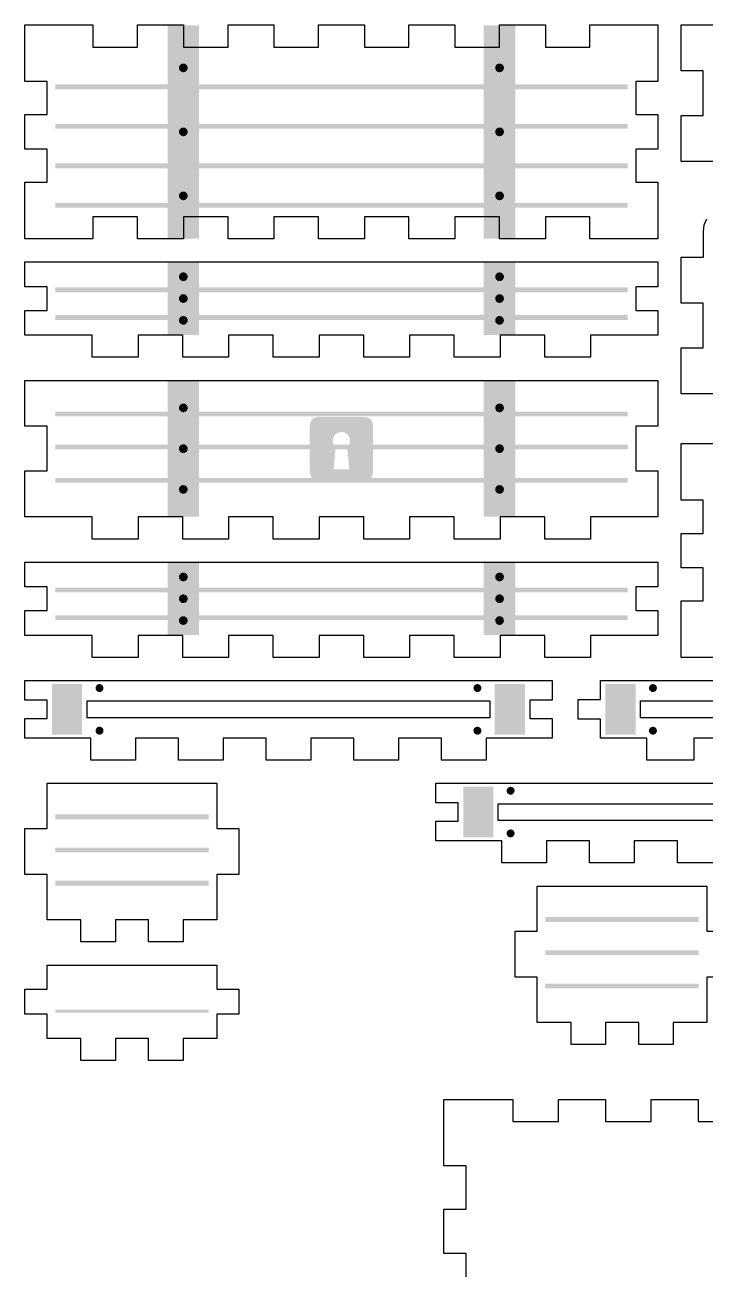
# Model space of a CAD drawing. Header units: millimetres. Extents: x 6 to 441, y 6 to 299.
# Drawn here: x 6 to 92, y 141.6 to 299 of the extents above; entities that cross this region are included whole.
import ezdxf

# ---------------------------------------------------------------- set-up
doc = ezdxf.new("R2010")
doc.units = ezdxf.units.MM
doc.layers.add('CUT', color=1, linetype='Continuous')
doc.layers.add('RASTER', color=7, linetype='Continuous')

msp = doc.modelspace()

# ---------------------------------------------------------------- hatches: boundary and pattern name
at = {"layer": 'RASTER'}
for points in [[(24, 299), (28, 299), (28, 272), (24, 272)], [(64, 299), (68, 299), (68, 272), (64, 272)], [(26.55, 293.6), (26.545, 293.528), (26.531, 293.458), (26.508, 293.39), (26.476, 293.325), (26.436, 293.265), (26.389, 293.211), (26.335, 293.164), (26.275, 293.124), (26.21, 293.092), (26.142, 293.069), (26.072, 293.055), (26, 293.05), (25.928, 293.055), (25.858, 293.069), (25.79, 293.092), (25.725, 293.124), (25.665, 293.164), (25.611, 293.211), (25.564, 293.265), (25.524, 293.325), (25.492, 293.39), (25.469, 293.458), (25.455, 293.528), (25.45, 293.6), (25.455, 293.672), (25.469, 293.742), (25.492, 293.81), (25.524, 293.875), (25.564, 293.935), (25.611, 293.989), (25.665, 294.036), (25.725, 294.076), (25.79, 294.108), (25.858, 294.131), (25.928, 294.145), (26, 294.15), (26.072, 294.145), (26.142, 294.131), (26.21, 294.108), (26.275, 294.076), (26.335, 294.036), (26.389, 293.989), (26.436, 293.935), (26.476, 293.875), (26.508, 293.81), (26.531, 293.742), (26.545, 293.672)], [(66.55, 293.6), (66.545, 293.528), (66.531, 293.458), (66.508, 293.39), (66.476, 293.325), (66.436, 293.265), (66.389, 293.211), (66.335, 293.164), (66.275, 293.124), (66.21, 293.092), (66.142, 293.069), (66.072, 293.055), (66, 293.05), (65.928, 293.055), (65.858, 293.069), (65.79, 293.092), (65.725, 293.124), (65.665, 293.164), (65.611, 293.211), (65.564, 293.265), (65.524, 293.325), (65.492, 293.39), (65.469, 293.458), (65.455, 293.528), (65.45, 293.6), (65.455, 293.672), (65.469, 293.742), (65.492, 293.81), (65.524, 293.875), (65.564, 293.935), (65.611, 293.989), (65.665, 294.036), (65.725, 294.076), (65.79, 294.108), (65.858, 294.131), (65.928, 294.145), (66, 294.15), (66.072, 294.145), (66.142, 294.131), (66.21, 294.108), (66.275, 294.076), (66.335, 294.036), (66.389, 293.989), (66.436, 293.935), (66.476, 293.875), (66.508, 293.81), (66.531, 293.742), (66.545, 293.672)], [(9.8, 291.5), (82.2, 291.5), (82.2, 290.9), (9.8, 290.9)], [(9.8, 286.5), (82.2, 286.5), (82.2, 285.9), (9.8, 285.9)], [(26.55, 285.5), (26.545, 285.428), (26.531, 285.358), (26.508, 285.29), (26.476, 285.225), (26.436, 285.165), (26.389, 285.111), (26.335, 285.064), (26.275, 285.024), (26.21, 284.992), (26.142, 284.969), (26.072, 284.955), (26, 284.95), (25.928, 284.955), (25.858, 284.969), (25.79, 284.992), (25.725, 285.024), (25.665, 285.064), (25.611, 285.111), (25.564, 285.165), (25.524, 285.225), (25.492, 285.29), (25.469, 285.358), (25.455, 285.428), (25.45, 285.5), (25.455, 285.572), (25.469, 285.642), (25.492, 285.71), (25.524, 285.775), (25.564, 285.835), (25.611, 285.889), (25.665, 285.936), (25.725, 285.976), (25.79, 286.008), (25.858, 286.031), (25.928, 286.045), (26, 286.05), (26.072, 286.045), (26.142, 286.031), (26.21, 286.008), (26.275, 285.976), (26.335, 285.936), (26.389, 285.889), (26.436, 285.835), (26.476, 285.775), (26.508, 285.71), (26.531, 285.642), (26.545, 285.572)], [(66.55, 285.5), (66.545, 285.428), (66.531, 285.358), (66.508, 285.29), (66.476, 285.225), (66.436, 285.165), (66.389, 285.111), (66.335, 285.064), (66.275, 285.024), (66.21, 284.992), (66.142, 284.969), (66.072, 284.955), (66, 284.95), (65.928, 284.955), (65.858, 284.969), (65.79, 284.992), (65.725, 285.024), (65.665, 285.064), (65.611, 285.111), (65.564, 285.165), (65.524, 285.225), (65.492, 285.29), (65.469, 285.358), (65.455, 285.428), (65.45, 285.5), (65.455, 285.572), (65.469, 285.642), (65.492, 285.71), (65.524, 285.775), (65.564, 285.835), (65.611, 285.889), (65.665, 285.936), (65.725, 285.976), (65.79, 286.008), (65.858, 286.031), (65.928, 286.045), (66, 286.05), (66.072, 286.045), (66.142, 286.031), (66.21, 286.008), (66.275, 285.976), (66.335, 285.936), (66.389, 285.889), (66.436, 285.835), (66.476, 285.775), (66.508, 285.71), (66.531, 285.642), (66.545, 285.572)], [(9.8, 281.5), (82.2, 281.5), (82.2, 280.9), (9.8, 280.9)], [(26.55, 277.4), (26.545, 277.328), (26.531, 277.258), (26.508, 277.19), (26.476, 277.125), (26.436, 277.065), (26.389, 277.011), (26.335, 276.964), (26.275, 276.924), (26.21, 276.892), (26.142, 276.869), (26.072, 276.855), (26, 276.85), (25.928, 276.855), (25.858, 276.869), (25.79, 276.892), (25.725, 276.924), (25.665, 276.964), (25.611, 277.011), (25.564, 277.065), (25.524, 277.125), (25.492, 277.19), (25.469, 277.258), (25.455, 277.328), (25.45, 277.4), (25.455, 277.472), (25.469, 277.542), (25.492, 277.61), (25.524, 277.675), (25.564, 277.735), (25.611, 277.789), (25.665, 277.836), (25.725, 277.876), (25.79, 277.908), (25.858, 277.931), (25.928, 277.945), (26, 277.95), (26.072, 277.945), (26.142, 277.931), (26.21, 277.908), (26.275, 277.876), (26.335, 277.836), (26.389, 277.789), (26.436, 277.735), (26.476, 277.675), (26.508, 277.61), (26.531, 277.542), (26.545, 277.472)], [(66.55, 277.4), (66.545, 277.328), (66.531, 277.258), (66.508, 277.19), (66.476, 277.125), (66.436, 277.065), (66.389, 277.011), (66.335, 276.964), (66.275, 276.924), (66.21, 276.892), (66.142, 276.869), (66.072, 276.855), (66, 276.85), (65.928, 276.855), (65.858, 276.869), (65.79, 276.892), (65.725, 276.924), (65.665, 276.964), (65.611, 277.011), (65.564, 277.065), (65.524, 277.125), (65.492, 277.19), (65.469, 277.258), (65.455, 277.328), (65.45, 277.4), (65.455, 277.472), (65.469, 277.542), (65.492, 277.61), (65.524, 277.675), (65.564, 277.735), (65.611, 277.789), (65.665, 277.836), (65.725, 277.876), (65.79, 277.908), (65.858, 277.931), (65.928, 277.945), (66, 277.95), (66.072, 277.945), (66.142, 277.931), (66.21, 277.908), (66.275, 277.876), (66.335, 277.836), (66.389, 277.789), (66.436, 277.735), (66.476, 277.675), (66.508, 277.61), (66.531, 277.542), (66.545, 277.472)], [(9.8, 276.5), (82.2, 276.5), (82.2, 275.9), (9.8, 275.9)], [(24, 269), (28, 269), (28, 259.8), (24, 259.8)], [(64, 269), (68, 269), (68, 259.8), (64, 259.8)], [(26.55, 267.16), (26.545, 267.088), (26.531, 267.018), (26.508, 266.95), (26.476, 266.885), (26.436, 266.825), (26.389, 266.771), (26.335, 266.724), (26.275, 266.684), (26.21, 266.652), (26.142, 266.629), (26.072, 266.615), (26, 266.61), (25.928, 266.615), (25.858, 266.629), (25.79, 266.652), (25.725, 266.684), (25.665, 266.724), (25.611, 266.771), (25.564, 266.825), (25.524, 266.885), (25.492, 266.95), (25.469, 267.018), (25.455, 267.088), (25.45, 267.16), (25.455, 267.232), (25.469, 267.302), (25.492, 267.37), (25.524, 267.435), (25.564, 267.495), (25.611, 267.549), (25.665, 267.596), (25.725, 267.636), (25.79, 267.668), (25.858, 267.691), (25.928, 267.705), (26, 267.71), (26.072, 267.705), (26.142, 267.691), (26.21, 267.668), (26.275, 267.636), (26.335, 267.596), (26.389, 267.549), (26.436, 267.495), (26.476, 267.435), (26.508, 267.37), (26.531, 267.302), (26.545, 267.232)], [(66.55, 267.16), (66.545, 267.088), (66.531, 267.018), (66.508, 266.95), (66.476, 266.885), (66.436, 266.825), (66.389, 266.771), (66.335, 266.724), (66.275, 266.684), (66.21, 266.652), (66.142, 266.629), (66.072, 266.615), (66, 266.61), (65.928, 266.615), (65.858, 266.629), (65.79, 266.652), (65.725, 266.684), (65.665, 266.724), (65.611, 266.771), (65.564, 266.825), (65.524, 266.885), (65.492, 266.95), (65.469, 267.018), (65.455, 267.088), (65.45, 267.16), (65.455, 267.232), (65.469, 267.302), (65.492, 267.37), (65.524, 267.435), (65.564, 267.495), (65.611, 267.549), (65.665, 267.596), (65.725, 267.636), (65.79, 267.668), (65.858, 267.691), (65.928, 267.705), (66, 267.71), (66.072, 267.705), (66.142, 267.691), (66.21, 267.668), (66.275, 267.636), (66.335, 267.596), (66.389, 267.549), (66.436, 267.495), (66.476, 267.435), (66.508, 267.37), (66.531, 267.302), (66.545, 267.232)], [(9.8, 265.8), (82.2, 265.8), (82.2, 265.2), (9.8, 265.2)], [(26.55, 264.4), (26.545, 264.328), (26.531, 264.258), (26.508, 264.19), (26.476, 264.125), (26.436, 264.065), (26.389, 264.011), (26.335, 263.964), (26.275, 263.924), (26.21, 263.892), (26.142, 263.869), (26.072, 263.855), (26, 263.85), (25.928, 263.855), (25.858, 263.869), (25.79, 263.892), (25.725, 263.924), (25.665, 263.964), (25.611, 264.011), (25.564, 264.065), (25.524, 264.125), (25.492, 264.19), (25.469, 264.258), (25.455, 264.328), (25.45, 264.4), (25.455, 264.472), (25.469, 264.542), (25.492, 264.61), (25.524, 264.675), (25.564, 264.735), (25.611, 264.789), (25.665, 264.836), (25.725, 264.876), (25.79, 264.908), (25.858, 264.931), (25.928, 264.945), (26, 264.95), (26.072, 264.945), (26.142, 264.931), (26.21, 264.908), (26.275, 264.876), (26.335, 264.836), (26.389, 264.789), (26.436, 264.735), (26.476, 264.675), (26.508, 264.61), (26.531, 264.542), (26.545, 264.472)], [(66.55, 264.4), (66.545, 264.328), (66.531, 264.258), (66.508, 264.19), (66.476, 264.125), (66.436, 264.065), (66.389, 264.011), (66.335, 263.964), (66.275, 263.924), (66.21, 263.892), (66.142, 263.869), (66.072, 263.855), (66, 263.85), (65.928, 263.855), (65.858, 263.869), (65.79, 263.892), (65.725, 263.924), (65.665, 263.964), (65.611, 264.011), (65.564, 264.065), (65.524, 264.125), (65.492, 264.19), (65.469, 264.258), (65.455, 264.328), (65.45, 264.4), (65.455, 264.472), (65.469, 264.542), (65.492, 264.61), (65.524, 264.675), (65.564, 264.735), (65.611, 264.789), (65.665, 264.836), (65.725, 264.876), (65.79, 264.908), (65.858, 264.931), (65.928, 264.945), (66, 264.95), (66.072, 264.945), (66.142, 264.931), (66.21, 264.908), (66.275, 264.876), (66.335, 264.836), (66.389, 264.789), (66.436, 264.735), (66.476, 264.675), (66.508, 264.61), (66.531, 264.542), (66.545, 264.472)], [(9.8, 262.3), (82.2, 262.3), (82.2, 261.7), (9.8, 261.7)], [(26.55, 261.64), (26.545, 261.568), (26.531, 261.498), (26.508, 261.43), (26.476, 261.365), (26.436, 261.305), (26.389, 261.251), (26.335, 261.204), (26.275, 261.164), (26.21, 261.132), (26.142, 261.109), (26.072, 261.095), (26, 261.09), (25.928, 261.095), (25.858, 261.109), (25.79, 261.132), (25.725, 261.164), (25.665, 261.204), (25.611, 261.251), (25.564, 261.305), (25.524, 261.365), (25.492, 261.43), (25.469, 261.498), (25.455, 261.568), (25.45, 261.64), (25.455, 261.712), (25.469, 261.782), (25.492, 261.85), (25.524, 261.915), (25.564, 261.975), (25.611, 262.029), (25.665, 262.076), (25.725, 262.116), (25.79, 262.148), (25.858, 262.171), (25.928, 262.185), (26, 262.19), (26.072, 262.185), (26.142, 262.171), (26.21, 262.148), (26.275, 262.116), (26.335, 262.076), (26.389, 262.029), (26.436, 261.975), (26.476, 261.915), (26.508, 261.85), (26.531, 261.782), (26.545, 261.712)], [(66.55, 261.64), (66.545, 261.568), (66.531, 261.498), (66.508, 261.43), (66.476, 261.365), (66.436, 261.305), (66.389, 261.251), (66.335, 261.204), (66.275, 261.164), (66.21, 261.132), (66.142, 261.109), (66.072, 261.095), (66, 261.09), (65.928, 261.095), (65.858, 261.109), (65.79, 261.132), (65.725, 261.164), (65.665, 261.204), (65.611, 261.251), (65.564, 261.305), (65.524, 261.365), (65.492, 261.43), (65.469, 261.498), (65.455, 261.568), (65.45, 261.64), (65.455, 261.712), (65.469, 261.782), (65.492, 261.85), (65.524, 261.915), (65.564, 261.975), (65.611, 262.029), (65.665, 262.076), (65.725, 262.116), (65.79, 262.148), (65.858, 262.171), (65.928, 262.185), (66, 262.19), (66.072, 262.185), (66.142, 262.171), (66.21, 262.148), (66.275, 262.116), (66.335, 262.076), (66.389, 262.029), (66.436, 261.975), (66.476, 261.915), (66.508, 261.85), (66.531, 261.782), (66.545, 261.712)], [(24, 254), (28, 254), (28, 236.8), (24, 236.8)], [(64, 254), (68, 254), (68, 236.8), (64, 236.8)], [(26.55, 250.56), (26.545, 250.488), (26.531, 250.418), (26.508, 250.35), (26.476, 250.285), (26.436, 250.225), (26.389, 250.171), (26.335, 250.124), (26.275, 250.084), (26.21, 250.052), (26.142, 250.029), (26.072, 250.015), (26, 250.01), (25.928, 250.015), (25.858, 250.029), (25.79, 250.052), (25.725, 250.084), (25.665, 250.124), (25.611, 250.171), (25.564, 250.225), (25.524, 250.285), (25.492, 250.35), (25.469, 250.418), (25.455, 250.488), (25.45, 250.56), (25.455, 250.632), (25.469, 250.702), (25.492, 250.77), (25.524, 250.835), (25.564, 250.895), (25.611, 250.949), (25.665, 250.996), (25.725, 251.036), (25.79, 251.068), (25.858, 251.091), (25.928, 251.105), (26, 251.11), (26.072, 251.105), (26.142, 251.091), (26.21, 251.068), (26.275, 251.036), (26.335, 250.996), (26.389, 250.949), (26.436, 250.895), (26.476, 250.835), (26.508, 250.77), (26.531, 250.702), (26.545, 250.632)], [(66.55, 250.56), (66.545, 250.488), (66.531, 250.418), (66.508, 250.35), (66.476, 250.285), (66.436, 250.225), (66.389, 250.171), (66.335, 250.124), (66.275, 250.084), (66.21, 250.052), (66.142, 250.029), (66.072, 250.015), (66, 250.01), (65.928, 250.015), (65.858, 250.029), (65.79, 250.052), (65.725, 250.084), (65.665, 250.124), (65.611, 250.171), (65.564, 250.225), (65.524, 250.285), (65.492, 250.35), (65.469, 250.418), (65.455, 250.488), (65.45, 250.56), (65.455, 250.632), (65.469, 250.702), (65.492, 250.77), (65.524, 250.835), (65.564, 250.895), (65.611, 250.949), (65.665, 250.996), (65.725, 251.036), (65.79, 251.068), (65.858, 251.091), (65.928, 251.105), (66, 251.11), (66.072, 251.105), (66.142, 251.091), (66.21, 251.068), (66.275, 251.036), (66.335, 250.996), (66.389, 250.949), (66.436, 250.895), (66.476, 250.835), (66.508, 250.77), (66.531, 250.702), (66.545, 250.632)], [(9.8, 250.1), (82.2, 250.1), (82.2, 249.5), (9.8, 249.5)], [(9.8, 245.9), (82.2, 245.9), (82.2, 245.3), (9.8, 245.3)], [(26.55, 245.4), (26.545, 245.328), (26.531, 245.258), (26.508, 245.19), (26.476, 245.125), (26.436, 245.065), (26.389, 245.011), (26.335, 244.964), (26.275, 244.924), (26.21, 244.892), (26.142, 244.869), (26.072, 244.855), (26, 244.85), (25.928, 244.855), (25.858, 244.869), (25.79, 244.892), (25.725, 244.924), (25.665, 244.964), (25.611, 245.011), (25.564, 245.065), (25.524, 245.125), (25.492, 245.19), (25.469, 245.258), (25.455, 245.328), (25.45, 245.4), (25.455, 245.472), (25.469, 245.542), (25.492, 245.61), (25.524, 245.675), (25.564, 245.735), (25.611, 245.789), (25.665, 245.836), (25.725, 245.876), (25.79, 245.908), (25.858, 245.931), (25.928, 245.945), (26, 245.95), (26.072, 245.945), (26.142, 245.931), (26.21, 245.908), (26.275, 245.876), (26.335, 245.836), (26.389, 245.789), (26.436, 245.735), (26.476, 245.675), (26.508, 245.61), (26.531, 245.542), (26.545, 245.472)], [(66.55, 245.4), (66.545, 245.328), (66.531, 245.258), (66.508, 245.19), (66.476, 245.125), (66.436, 245.065), (66.389, 245.011), (66.335, 244.964), (66.275, 244.924), (66.21, 244.892), (66.142, 244.869), (66.072, 244.855), (66, 244.85), (65.928, 244.855), (65.858, 244.869), (65.79, 244.892), (65.725, 244.924), (65.665, 244.964), (65.611, 245.011), (65.564, 245.065), (65.524, 245.125), (65.492, 245.19), (65.469, 245.258), (65.455, 245.328), (65.45, 245.4), (65.455, 245.472), (65.469, 245.542), (65.492, 245.61), (65.524, 245.675), (65.564, 245.735), (65.611, 245.789), (65.665, 245.836), (65.725, 245.876), (65.79, 245.908), (65.858, 245.931), (65.928, 245.945), (66, 245.95), (66.072, 245.945), (66.142, 245.931), (66.21, 245.908), (66.275, 245.876), (66.335, 245.836), (66.389, 245.789), (66.436, 245.735), (66.476, 245.675), (66.508, 245.61), (66.531, 245.542), (66.545, 245.472)], [(9.8, 241.7), (82.2, 241.7), (82.2, 241.1), (9.8, 241.1)], [(26.55, 240.24), (26.545, 240.168), (26.531, 240.098), (26.508, 240.03), (26.476, 239.965), (26.436, 239.905), (26.389, 239.851), (26.335, 239.804), (26.275, 239.764), (26.21, 239.732), (26.142, 239.709), (26.072, 239.695), (26, 239.69), (25.928, 239.695), (25.858, 239.709), (25.79, 239.732), (25.725, 239.764), (25.665, 239.804), (25.611, 239.851), (25.564, 239.905), (25.524, 239.965), (25.492, 240.03), (25.469, 240.098), (25.455, 240.168), (25.45, 240.24), (25.455, 240.312), (25.469, 240.382), (25.492, 240.45), (25.524, 240.515), (25.564, 240.575), (25.611, 240.629), (25.665, 240.676), (25.725, 240.716), (25.79, 240.748), (25.858, 240.771), (25.928, 240.785), (26, 240.79), (26.072, 240.785), (26.142, 240.771), (26.21, 240.748), (26.275, 240.716), (26.335, 240.676), (26.389, 240.629), (26.436, 240.575), (26.476, 240.515), (26.508, 240.45), (26.531, 240.382), (26.545, 240.312)], [(66.55, 240.24), (66.545, 240.168), (66.531, 240.098), (66.508, 240.03), (66.476, 239.965), (66.436, 239.905), (66.389, 239.851), (66.335, 239.804), (66.275, 239.764), (66.21, 239.732), (66.142, 239.709), (66.072, 239.695), (66, 239.69), (65.928, 239.695), (65.858, 239.709), (65.79, 239.732), (65.725, 239.764), (65.665, 239.804), (65.611, 239.851), (65.564, 239.905), (65.524, 239.965), (65.492, 240.03), (65.469, 240.098), (65.455, 240.168), (65.45, 240.24), (65.455, 240.312), (65.469, 240.382), (65.492, 240.45), (65.524, 240.515), (65.564, 240.575), (65.611, 240.629), (65.665, 240.676), (65.725, 240.716), (65.79, 240.748), (65.858, 240.771), (65.928, 240.785), (66, 240.79), (66.072, 240.785), (66.142, 240.771), (66.21, 240.748), (66.275, 240.716), (66.335, 240.676), (66.389, 240.629), (66.436, 240.575), (66.476, 240.515), (66.508, 240.45), (66.531, 240.382), (66.545, 240.312)], [(24, 231), (28, 231), (28, 221.8), (24, 221.8)], [(64, 231), (68, 231), (68, 221.8), (64, 221.8)], [(26.55, 229.16), (26.545, 229.088), (26.531, 229.018), (26.508, 228.95), (26.476, 228.885), (26.436, 228.825), (26.389, 228.771), (26.335, 228.724), (26.275, 228.684), (26.21, 228.652), (26.142, 228.629), (26.072, 228.615), (26, 228.61), (25.928, 228.615), (25.858, 228.629), (25.79, 228.652), (25.725, 228.684), (25.665, 228.724), (25.611, 228.771), (25.564, 228.825), (25.524, 228.885), (25.492, 228.95), (25.469, 229.018), (25.455, 229.088), (25.45, 229.16), (25.455, 229.232), (25.469, 229.302), (25.492, 229.37), (25.524, 229.435), (25.564, 229.495), (25.611, 229.549), (25.665, 229.596), (25.725, 229.636), (25.79, 229.668), (25.858, 229.691), (25.928, 229.705), (26, 229.71), (26.072, 229.705), (26.142, 229.691), (26.21, 229.668), (26.275, 229.636), (26.335, 229.596), (26.389, 229.549), (26.436, 229.495), (26.476, 229.435), (26.508, 229.37), (26.531, 229.302), (26.545, 229.232)], [(66.55, 229.16), (66.545, 229.088), (66.531, 229.018), (66.508, 228.95), (66.476, 228.885), (66.436, 228.825), (66.389, 228.771), (66.335, 228.724), (66.275, 228.684), (66.21, 228.652), (66.142, 228.629), (66.072, 228.615), (66, 228.61), (65.928, 228.615), (65.858, 228.629), (65.79, 228.652), (65.725, 228.684), (65.665, 228.724), (65.611, 228.771), (65.564, 228.825), (65.524, 228.885), (65.492, 228.95), (65.469, 229.018), (65.455, 229.088), (65.45, 229.16), (65.455, 229.232), (65.469, 229.302), (65.492, 229.37), (65.524, 229.435), (65.564, 229.495), (65.611, 229.549), (65.665, 229.596), (65.725, 229.636), (65.79, 229.668), (65.858, 229.691), (65.928, 229.705), (66, 229.71), (66.072, 229.705), (66.142, 229.691), (66.21, 229.668), (66.275, 229.636), (66.335, 229.596), (66.389, 229.549), (66.436, 229.495), (66.476, 229.435), (66.508, 229.37), (66.531, 229.302), (66.545, 229.232)], [(9.8, 227.8), (82.2, 227.8), (82.2, 227.2), (9.8, 227.2)], [(26.55, 226.4), (26.545, 226.328), (26.531, 226.258), (26.508, 226.19), (26.476, 226.125), (26.436, 226.065), (26.389, 226.011), (26.335, 225.964), (26.275, 225.924), (26.21, 225.892), (26.142, 225.869), (26.072, 225.855), (26, 225.85), (25.928, 225.855), (25.858, 225.869), (25.79, 225.892), (25.725, 225.924), (25.665, 225.964), (25.611, 226.011), (25.564, 226.065), (25.524, 226.125), (25.492, 226.19), (25.469, 226.258), (25.455, 226.328), (25.45, 226.4), (25.455, 226.472), (25.469, 226.542), (25.492, 226.61), (25.524, 226.675), (25.564, 226.735), (25.611, 226.789), (25.665, 226.836), (25.725, 226.876), (25.79, 226.908), (25.858, 226.931), (25.928, 226.945), (26, 226.95), (26.072, 226.945), (26.142, 226.931), (26.21, 226.908), (26.275, 226.876), (26.335, 226.836), (26.389, 226.789), (26.436, 226.735), (26.476, 226.675), (26.508, 226.61), (26.531, 226.542), (26.545, 226.472)], [(66.55, 226.4), (66.545, 226.328), (66.531, 226.258), (66.508, 226.19), (66.476, 226.125), (66.436, 226.065), (66.389, 226.011), (66.335, 225.964), (66.275, 225.924), (66.21, 225.892), (66.142, 225.869), (66.072, 225.855), (66, 225.85), (65.928, 225.855), (65.858, 225.869), (65.79, 225.892), (65.725, 225.924), (65.665, 225.964), (65.611, 226.011), (65.564, 226.065), (65.524, 226.125), (65.492, 226.19), (65.469, 226.258), (65.455, 226.328), (65.45, 226.4), (65.455, 226.472), (65.469, 226.542), (65.492, 226.61), (65.524, 226.675), (65.564, 226.735), (65.611, 226.789), (65.665, 226.836), (65.725, 226.876), (65.79, 226.908), (65.858, 226.931), (65.928, 226.945), (66, 226.95), (66.072, 226.945), (66.142, 226.931), (66.21, 226.908), (66.275, 226.876), (66.335, 226.836), (66.389, 226.789), (66.436, 226.735), (66.476, 226.675), (66.508, 226.61), (66.531, 226.542), (66.545, 226.472)], [(9.8, 224.3), (82.2, 224.3), (82.2, 223.7), (9.8, 223.7)], [(26.55, 223.64), (26.545, 223.568), (26.531, 223.498), (26.508, 223.43), (26.476, 223.365), (26.436, 223.305), (26.389, 223.251), (26.335, 223.204), (26.275, 223.164), (26.21, 223.132), (26.142, 223.109), (26.072, 223.095), (26, 223.09), (25.928, 223.095), (25.858, 223.109), (25.79, 223.132), (25.725, 223.164), (25.665, 223.204), (25.611, 223.251), (25.564, 223.305), (25.524, 223.365), (25.492, 223.43), (25.469, 223.498), (25.455, 223.568), (25.45, 223.64), (25.455, 223.712), (25.469, 223.782), (25.492, 223.85), (25.524, 223.915), (25.564, 223.975), (25.611, 224.029), (25.665, 224.076), (25.725, 224.116), (25.79, 224.148), (25.858, 224.171), (25.928, 224.185), (26, 224.19), (26.072, 224.185), (26.142, 224.171), (26.21, 224.148), (26.275, 224.116), (26.335, 224.076), (26.389, 224.029), (26.436, 223.975), (26.476, 223.915), (26.508, 223.85), (26.531, 223.782), (26.545, 223.712)], [(66.55, 223.64), (66.545, 223.568), (66.531, 223.498), (66.508, 223.43), (66.476, 223.365), (66.436, 223.305), (66.389, 223.251), (66.335, 223.204), (66.275, 223.164), (66.21, 223.132), (66.142, 223.109), (66.072, 223.095), (66, 223.09), (65.928, 223.095), (65.858, 223.109), (65.79, 223.132), (65.725, 223.164), (65.665, 223.204), (65.611, 223.251), (65.564, 223.305), (65.524, 223.365), (65.492, 223.43), (65.469, 223.498), (65.455, 223.568), (65.45, 223.64), (65.455, 223.712), (65.469, 223.782), (65.492, 223.85), (65.524, 223.915), (65.564, 223.975), (65.611, 224.029), (65.665, 224.076), (65.725, 224.116), (65.79, 224.148), (65.858, 224.171), (65.928, 224.185), (66, 224.19), (66.072, 224.185), (66.142, 224.171), (66.21, 224.148), (66.275, 224.116), (66.335, 224.076), (66.389, 224.029), (66.436, 223.975), (66.476, 223.915), (66.508, 223.85), (66.531, 223.782), (66.545, 223.712)], [(9.4, 215.6), (13.2, 215.6), (13.2, 209.2), (9.4, 209.2)], [(15.9, 215.1), (15.896, 215.035), (15.883, 214.971), (15.862, 214.909), (15.833, 214.85), (15.797, 214.796), (15.754, 214.746), (15.704, 214.703), (15.65, 214.667), (15.591, 214.638), (15.529, 214.617), (15.465, 214.604), (15.4, 214.6), (15.335, 214.604), (15.271, 214.617), (15.209, 214.638), (15.15, 214.667), (15.096, 214.703), (15.046, 214.746), (15.003, 214.796), (14.967, 214.85), (14.938, 214.909), (14.917, 214.971), (14.904, 215.035), (14.9, 215.1), (14.904, 215.165), (14.917, 215.229), (14.938, 215.291), (14.967, 215.35), (15.003, 215.404), (15.046, 215.454), (15.096, 215.497), (15.15, 215.533), (15.209, 215.562), (15.271, 215.583), (15.335, 215.596), (15.4, 215.6), (15.465, 215.596), (15.529, 215.583), (15.591, 215.562), (15.65, 215.533), (15.704, 215.497), (15.754, 215.454), (15.797, 215.404), (15.833, 215.35), (15.862, 215.291), (15.883, 215.229), (15.896, 215.165)], [(63.701, 215.1), (63.697, 215.035), (63.684, 214.971), (63.663, 214.909), (63.634, 214.85), (63.598, 214.796), (63.555, 214.746), (63.505, 214.703), (63.451, 214.667), (63.392, 214.638), (63.33, 214.617), (63.266, 214.604), (63.201, 214.6), (63.136, 214.604), (63.072, 214.617), (63.01, 214.638), (62.951, 214.667), (62.897, 214.703), (62.847, 214.746), (62.804, 214.796), (62.768, 214.85), (62.739, 214.909), (62.718, 214.971), (62.705, 215.035), (62.701, 215.1), (62.705, 215.165), (62.718, 215.229), (62.739, 215.291), (62.768, 215.35), (62.804, 215.404), (62.847, 215.454), (62.897, 215.497), (62.951, 215.533), (63.01, 215.562), (63.072, 215.583), (63.136, 215.596), (63.201, 215.6), (63.266, 215.596), (63.33, 215.583), (63.392, 215.562), (63.451, 215.533), (63.505, 215.497), (63.555, 215.454), (63.598, 215.404), (63.634, 215.35), (63.663, 215.291), (63.684, 215.229), (63.697, 215.165)], [(65.401, 215.6), (69.201, 215.6), (69.201, 209.2), (65.401, 209.2)], [(79.4, 215.6), (83.2, 215.6), (83.2, 209.2), (79.4, 209.2)], [(85.9, 215.1), (85.896, 215.035), (85.883, 214.971), (85.862, 214.909), (85.833, 214.85), (85.797, 214.796), (85.754, 214.746), (85.704, 214.703), (85.65, 214.667), (85.591, 214.638), (85.529, 214.617), (85.465, 214.604), (85.4, 214.6), (85.335, 214.604), (85.271, 214.617), (85.209, 214.638), (85.15, 214.667), (85.096, 214.703), (85.046, 214.746), (85.003, 214.796), (84.967, 214.85), (84.938, 214.909), (84.917, 214.971), (84.904, 215.035), (84.9, 215.1), (84.904, 215.165), (84.917, 215.229), (84.938, 215.291), (84.967, 215.35), (85.003, 215.404), (85.046, 215.454), (85.096, 215.497), (85.15, 215.533), (85.209, 215.562), (85.271, 215.583), (85.335, 215.596), (85.4, 215.6), (85.465, 215.596), (85.529, 215.583), (85.591, 215.562), (85.65, 215.533), (85.704, 215.497), (85.754, 215.454), (85.797, 215.404), (85.833, 215.35), (85.862, 215.291), (85.883, 215.229), (85.896, 215.165)], [(15.9, 209.7), (15.896, 209.635), (15.883, 209.571), (15.862, 209.509), (15.833, 209.45), (15.797, 209.396), (15.754, 209.346), (15.704, 209.303), (15.65, 209.267), (15.591, 209.238), (15.529, 209.217), (15.465, 209.204), (15.4, 209.2), (15.335, 209.204), (15.271, 209.217), (15.209, 209.238), (15.15, 209.267), (15.096, 209.303), (15.046, 209.346), (15.003, 209.396), (14.967, 209.45), (14.938, 209.509), (14.917, 209.571), (14.904, 209.635), (14.9, 209.7), (14.904, 209.765), (14.917, 209.829), (14.938, 209.891), (14.967, 209.95), (15.003, 210.004), (15.046, 210.054), (15.096, 210.097), (15.15, 210.133), (15.209, 210.162), (15.271, 210.183), (15.335, 210.196), (15.4, 210.2), (15.465, 210.196), (15.529, 210.183), (15.591, 210.162), (15.65, 210.133), (15.704, 210.097), (15.754, 210.054), (15.797, 210.004), (15.833, 209.95), (15.862, 209.891), (15.883, 209.829), (15.896, 209.765)], [(63.701, 209.7), (63.697, 209.635), (63.684, 209.571), (63.663, 209.509), (63.634, 209.45), (63.598, 209.396), (63.555, 209.346), (63.505, 209.303), (63.451, 209.267), (63.392, 209.238), (63.33, 209.217), (63.266, 209.204), (63.201, 209.2), (63.136, 209.204), (63.072, 209.217), (63.01, 209.238), (62.951, 209.267), (62.897, 209.303), (62.847, 209.346), (62.804, 209.396), (62.768, 209.45), (62.739, 209.509), (62.718, 209.571), (62.705, 209.635), (62.701, 209.7), (62.705, 209.765), (62.718, 209.829), (62.739, 209.891), (62.768, 209.95), (62.804, 210.004), (62.847, 210.054), (62.897, 210.097), (62.951, 210.133), (63.01, 210.162), (63.072, 210.183), (63.136, 210.196), (63.201, 210.2), (63.266, 210.196), (63.33, 210.183), (63.392, 210.162), (63.451, 210.133), (63.505, 210.097), (63.555, 210.054), (63.598, 210.004), (63.634, 209.95), (63.663, 209.891), (63.684, 209.829), (63.697, 209.765)], [(85.9, 209.7), (85.896, 209.635), (85.883, 209.571), (85.862, 209.509), (85.833, 209.45), (85.797, 209.396), (85.754, 209.346), (85.704, 209.303), (85.65, 209.267), (85.591, 209.238), (85.529, 209.217), (85.465, 209.204), (85.4, 209.2), (85.335, 209.204), (85.271, 209.217), (85.209, 209.238), (85.15, 209.267), (85.096, 209.303), (85.046, 209.346), (85.003, 209.396), (84.967, 209.45), (84.938, 209.509), (84.917, 209.571), (84.904, 209.635), (84.9, 209.7), (84.904, 209.765), (84.917, 209.829), (84.938, 209.891), (84.967, 209.95), (85.003, 210.004), (85.046, 210.054), (85.096, 210.097), (85.15, 210.133), (85.209, 210.162), (85.271, 210.183), (85.335, 210.196), (85.4, 210.2), (85.465, 210.196), (85.529, 210.183), (85.591, 210.162), (85.65, 210.133), (85.704, 210.097), (85.754, 210.054), (85.797, 210.004), (85.833, 209.95), (85.862, 209.891), (85.883, 209.829), (85.896, 209.765)], [(61.4, 202.6), (65.2, 202.6), (65.2, 196.2), (61.4, 196.2)], [(67.9, 202.1), (67.896, 202.035), (67.883, 201.971), (67.862, 201.909), (67.833, 201.85), (67.797, 201.796), (67.754, 201.746), (67.704, 201.703), (67.65, 201.667), (67.591, 201.638), (67.529, 201.617), (67.465, 201.604), (67.4, 201.6), (67.335, 201.604), (67.271, 201.617), (67.209, 201.638), (67.15, 201.667), (67.096, 201.703), (67.046, 201.746), (67.003, 201.796), (66.967, 201.85), (66.938, 201.909), (66.917, 201.971), (66.904, 202.035), (66.9, 202.1), (66.904, 202.165), (66.917, 202.229), (66.938, 202.291), (66.967, 202.35), (67.003, 202.404), (67.046, 202.454), (67.096, 202.497), (67.15, 202.533), (67.209, 202.562), (67.271, 202.583), (67.335, 202.596), (67.4, 202.6), (67.465, 202.596), (67.529, 202.583), (67.591, 202.562), (67.65, 202.533), (67.704, 202.497), (67.754, 202.454), (67.797, 202.404), (67.833, 202.35), (67.862, 202.291), (67.883, 202.229), (67.896, 202.165)], [(9.8, 199.1), (29.2, 199.1), (29.2, 198.5), (9.8, 198.5)], [(67.9, 196.7), (67.896, 196.635), (67.883, 196.571), (67.862, 196.509), (67.833, 196.45), (67.797, 196.396), (67.754, 196.346), (67.704, 196.303), (67.65, 196.267), (67.591, 196.238), (67.529, 196.217), (67.465, 196.204), (67.4, 196.2), (67.335, 196.204), (67.271, 196.217), (67.209, 196.238), (67.15, 196.267), (67.096, 196.303), (67.046, 196.346), (67.003, 196.396), (66.967, 196.45), (66.938, 196.509), (66.917, 196.571), (66.904, 196.635), (66.9, 196.7), (66.904, 196.765), (66.917, 196.829), (66.938, 196.891), (66.967, 196.95), (67.003, 197.004), (67.046, 197.054), (67.096, 197.097), (67.15, 197.133), (67.209, 197.162), (67.271, 197.183), (67.335, 197.196), (67.4, 197.2), (67.465, 197.196), (67.529, 197.183), (67.591, 197.162), (67.65, 197.133), (67.704, 197.097), (67.754, 197.054), (67.797, 197.004), (67.833, 196.95), (67.862, 196.891), (67.883, 196.829), (67.896, 196.765)], [(9.8, 194.9), (29.2, 194.9), (29.2, 194.3), (9.8, 194.3)], [(9.8, 190.7), (29.2, 190.7), (29.2, 190.1), (9.8, 190.1)], [(71.8, 186.1), (91.2, 186.1), (91.2, 185.5), (71.8, 185.5)], [(71.8, 181.9), (91.2, 181.9), (91.2, 181.3), (71.8, 181.3)], [(71.8, 177.7), (91.2, 177.7), (91.2, 177.1), (71.8, 177.1)], [(9.8, 174.4), (29.2, 174.4), (29.2, 174), (9.8, 174)]]:
    msp.add_hatch(color=7, dxfattribs=at).paths.add_polyline_path(points)
h = msp.add_hatch(color=7, dxfattribs=at)
h.paths.add_polyline_path([(42, 248.2), (42.019, 248.481), (42.075, 248.725), (42.169, 248.931), (42.3, 249.1), (42.469, 249.231), (42.675, 249.325), (42.919, 249.381), (43.2, 249.4), (48.8, 249.4), (49.081, 249.381), (49.325, 249.325), (49.531, 249.231), (49.7, 249.1), (49.831, 248.931), (49.925, 248.725), (49.981, 248.481), (50, 248.2), (50, 242.6), (49.981, 242.319), (49.925, 242.075), (49.831, 241.869), (49.7, 241.7), (49.531, 241.569), (49.325, 241.475), (49.081, 241.419), (48.8, 241.4), (43.2, 241.4), (42.919, 241.419), (42.675, 241.475), (42.469, 241.569), (42.3, 241.7), (42.169, 241.869), (42.075, 242.075), (42.019, 242.319), (42, 242.6)])
h.paths.add_polyline_path([(47.1, 246.4), (47.091, 246.256), (47.063, 246.115), (47.016, 245.979), (46.953, 245.85), (46.873, 245.73), (46.778, 245.622), (46.67, 245.527), (46.55, 245.447), (46.421, 245.384), (46.285, 245.337), (46.144, 245.309), (46, 245.3), (45.856, 245.309), (45.715, 245.337), (45.579, 245.384), (45.45, 245.447), (45.33, 245.527), (45.222, 245.622), (45.127, 245.73), (45.047, 245.85), (44.984, 245.979), (44.937, 246.115), (44.909, 246.256), (44.9, 246.4), (44.909, 246.544), (44.937, 246.685), (44.984, 246.821), (45.047, 246.95), (45.127, 247.07), (45.222, 247.178), (45.33, 247.273), (45.45, 247.353), (45.579, 247.416), (45.715, 247.463), (45.856, 247.491), (46, 247.5), (46.144, 247.491), (46.285, 247.463), (46.421, 247.416), (46.55, 247.353), (46.67, 247.273), (46.778, 247.178), (46.873, 247.07), (46.953, 246.95), (47.016, 246.821), (47.063, 246.685), (47.091, 246.544)], flags=0)
h.paths.add_polyline_path([(45.3, 245.8), (45, 242.8), (47, 242.8), (46.7, 245.8), (45.3, 245.8)], flags=0)

# ---------------------------------------------------------------- linework, layer by layer
at = {"layer": 'CUT'}
for points in [[(5.96, 299.04), (8.8, 299.04), (14.563, 299.04), (14.563, 296.24), (20.206, 296.24), (20.206, 299.04), (26.009, 299.04), (26.009, 296.24), (31.652, 296.24), (31.652, 299.04), (37.455, 299.04), (37.455, 296.24), (43.098, 296.24), (43.098, 299.04), (48.902, 299.04), (48.902, 296.24), (54.545, 296.24), (54.545, 299.04), (60.348, 299.04), (60.348, 296.24), (65.991, 296.24), (65.991, 299.04), (71.794, 299.04), (71.794, 296.24), (77.437, 296.24), (77.437, 299.04), (83.2, 299.04), (86.04, 299.04), (86.04, 296.2), (86.04, 291.88), (83.24, 291.88), (83.24, 287.68), (86.04, 287.68), (86.04, 283.32), (83.24, 283.32), (83.24, 279.12), (86.04, 279.12), (86.04, 274.8), (86.04, 271.96), (83.2, 271.96), (77.437, 271.96), (77.437, 274.76), (71.794, 274.76), (71.794, 271.96), (65.991, 271.96), (65.991, 274.76), (60.348, 274.76), (60.348, 271.96), (54.545, 271.96), (54.545, 274.76), (48.902, 274.76), (48.902, 271.96), (43.098, 271.96), (43.098, 274.76), (37.455, 274.76), (37.455, 271.96), (31.652, 271.96), (31.652, 274.76), (26.009, 274.76), (26.009, 271.96), (20.206, 271.96), (20.206, 274.76), (14.563, 274.76), (14.563, 271.96), (8.8, 271.96), (5.96, 271.96), (5.96, 274.8), (5.96, 279.12), (8.76, 279.12), (8.76, 283.32), (5.96, 283.32), (5.96, 287.68), (8.76, 287.68), (8.76, 291.88), (5.96, 291.88), (5.96, 296.2)], [(8.8, 269.04), (83.2, 269.04), (86.04, 269.04), (86.04, 265.893), (83.24, 265.893), (83.24, 262.907), (86.04, 262.907), (86.04, 259.76), (83.2, 259.76), (77.517, 259.76), (77.517, 256.96), (71.714, 256.96), (71.714, 259.76), (66.071, 259.76), (66.071, 256.96), (60.268, 256.96), (60.268, 259.76), (54.625, 259.76), (54.625, 256.96), (48.822, 256.96), (48.822, 259.76), (43.178, 259.76), (43.178, 256.96), (37.375, 256.96), (37.375, 259.76), (31.732, 259.76), (31.732, 256.96), (25.929, 256.96), (25.929, 259.76), (20.286, 259.76), (20.286, 256.96), (14.483, 256.96), (14.483, 259.76), (8.8, 259.76), (5.96, 259.76), (5.96, 262.907), (8.76, 262.907), (8.76, 265.893), (5.96, 265.893), (5.96, 269.04)], [(8.8, 254.04), (83.2, 254.04), (86.04, 254.04), (86.04, 248.227), (83.24, 248.227), (83.24, 242.573), (86.04, 242.573), (86.04, 236.76), (83.2, 236.76), (77.517, 236.76), (77.517, 233.96), (71.714, 233.96), (71.714, 236.76), (66.071, 236.76), (66.071, 233.96), (60.268, 233.96), (60.268, 236.76), (54.625, 236.76), (54.625, 233.96), (48.822, 233.96), (48.822, 236.76), (43.178, 236.76), (43.178, 233.96), (37.375, 233.96), (37.375, 236.76), (31.732, 236.76), (31.732, 233.96), (25.929, 233.96), (25.929, 236.76), (20.286, 236.76), (20.286, 233.96), (14.483, 233.96), (14.483, 236.76), (8.8, 236.76), (5.96, 236.76), (5.96, 242.573), (8.76, 242.573), (8.76, 248.227), (5.96, 248.227), (5.96, 254.04)], [(8.8, 231.04), (83.2, 231.04), (86.04, 231.04), (86.04, 227.893), (83.24, 227.893), (83.24, 224.907), (86.04, 224.907), (86.04, 221.76), (83.2, 221.76), (77.517, 221.76), (77.517, 218.96), (71.714, 218.96), (71.714, 221.76), (66.071, 221.76), (66.071, 218.96), (60.268, 218.96), (60.268, 221.76), (54.625, 221.76), (54.625, 218.96), (48.822, 218.96), (48.822, 221.76), (43.178, 221.76), (43.178, 218.96), (37.375, 218.96), (37.375, 221.76), (31.732, 221.76), (31.732, 218.96), (25.929, 218.96), (25.929, 221.76), (20.286, 221.76), (20.286, 218.96), (14.483, 218.96), (14.483, 221.76), (8.8, 221.76), (5.96, 221.76), (5.96, 224.907), (8.76, 224.907), (8.76, 227.893), (5.96, 227.893), (5.96, 231.04)], [(8.8, 216.04), (69.801, 216.04), (72.641, 216.04), (72.641, 213.56), (69.841, 213.56), (69.841, 211.24), (72.641, 211.24), (72.641, 208.76), (69.801, 208.76), (64.295, 208.76), (64.295, 205.96), (58.67, 205.96), (58.67, 208.76), (53.204, 208.76), (53.204, 205.96), (47.579, 205.96), (47.579, 208.76), (42.113, 208.76), (42.113, 205.96), (36.488, 205.96), (36.488, 208.76), (31.022, 208.76), (31.022, 205.96), (25.397, 205.96), (25.397, 208.76), (19.931, 208.76), (19.931, 205.96), (14.306, 205.96), (14.306, 208.76), (8.8, 208.76), (5.96, 208.76), (5.96, 211.24), (8.76, 211.24), (8.76, 213.56), (5.96, 213.56), (5.96, 216.04)], [(78.76, 216.04), (119.841, 216.04), (119.841, 213.64), (122.641, 213.64), (122.641, 211.16), (119.841, 211.16), (119.841, 208.76), (113.984, 208.76), (113.984, 205.96), (108.046, 205.96), (108.046, 208.76), (102.269, 208.76), (102.269, 205.96), (96.332, 205.96), (96.332, 208.76), (90.555, 208.76), (90.555, 205.96), (84.617, 205.96), (84.617, 208.76), (78.76, 208.76), (78.76, 211.16), (75.96, 211.16), (75.96, 213.64), (78.76, 213.64)], [(13.84, 213.46), (64.761, 213.46), (64.761, 211.34), (13.84, 211.34)], [(83.84, 213.46), (114.761, 213.46), (114.761, 211.34), (83.84, 211.34)], [(8.76, 203.04), (30.24, 203.04), (30.24, 197.307), (33.04, 197.307), (33.04, 191.493), (30.24, 191.493), (30.24, 185.76), (25.96, 185.76), (25.96, 182.96), (21.6, 182.96), (21.6, 185.76), (17.4, 185.76), (17.4, 182.96), (13.04, 182.96), (13.04, 185.76), (8.76, 185.76), (8.76, 191.493), (5.96, 191.493), (5.96, 197.307), (8.76, 197.307)], [(65.84, 200.46), (116.761, 200.46), (116.761, 198.34), (65.84, 198.34)], [(70.76, 190.04), (92.24, 190.04), (92.24, 184.307), (95.04, 184.307), (95.04, 178.493), (92.24, 178.493), (92.24, 172.76), (87.96, 172.76), (87.96, 169.96), (83.6, 169.96), (83.6, 172.76), (79.4, 172.76), (79.4, 169.96), (75.04, 169.96), (75.04, 172.76), (70.76, 172.76), (70.76, 178.493), (67.96, 178.493), (67.96, 184.307), (70.76, 184.307)], [(8.76, 180.04), (30.24, 180.04), (30.24, 176.973), (33.04, 176.973), (33.04, 173.827), (30.24, 173.827), (30.24, 170.76), (25.96, 170.76), (25.96, 167.96), (21.6, 167.96), (21.6, 170.76), (17.4, 170.76), (17.4, 167.96), (13.04, 167.96), (13.04, 170.76), (8.76, 170.76), (8.76, 173.827), (5.96, 173.827), (5.96, 176.973), (8.76, 176.973)]]:
    msp.add_lwpolyline(points, close=True, dxfattribs=at)
for points in [[(97.483, 281.76), (91.8, 281.76), (88.96, 281.76), (88.96, 287.573), (91.76, 287.573), (91.76, 293.227), (88.96, 293.227), (88.96, 299.04), (91.8, 299.04), (166.2, 299.04)], [(97.483, 252.36), (91.8, 252.36), (88.96, 252.36), (88.96, 258.173), (91.76, 258.173), (91.76, 263.827), (88.96, 263.827), (88.96, 269.64), (91.8, 269.64), (91.79, 269.64), (91.79, 272.903), (91.897, 273.713), (92.21, 274.47)], [(97.563, 218.96), (91.8, 218.96), (88.96, 218.96), (88.96, 221.8), (88.96, 226.12), (91.76, 226.12), (91.76, 230.32), (88.96, 230.32), (88.96, 234.68), (91.76, 234.68), (91.76, 238.88), (88.96, 238.88), (88.96, 243.2), (88.96, 246.04), (91.8, 246.04), (97.563, 246.04)], [(94.113, 192.96), (88.488, 192.96), (88.488, 195.76), (83.022, 195.76), (83.022, 192.96), (77.397, 192.96), (77.397, 195.76), (71.931, 195.76), (71.931, 192.96), (66.306, 192.96), (66.306, 195.76), (60.8, 195.76), (57.96, 195.76), (57.96, 198.24), (60.76, 198.24), (60.76, 200.56), (57.96, 200.56), (57.96, 203.04), (60.8, 203.04), (121.801, 203.04)], [(61.76, 138.058), (61.76, 143.523), (58.96, 143.523), (58.96, 149.149), (61.76, 149.149), (61.76, 154.614), (58.96, 154.614), (58.96, 160.2), (58.96, 163.04), (61.8, 163.04), (67.697, 163.04), (67.697, 160.24), (73.475, 160.24), (73.475, 163.04), (79.412, 163.04), (79.412, 160.24), (85.189, 160.24), (85.189, 163.04), (91.126, 163.04), (91.126, 160.24), (96.904, 160.24)]]:
    msp.add_lwpolyline(points, dxfattribs=at)

doc.saveas('drawing.dxf')
